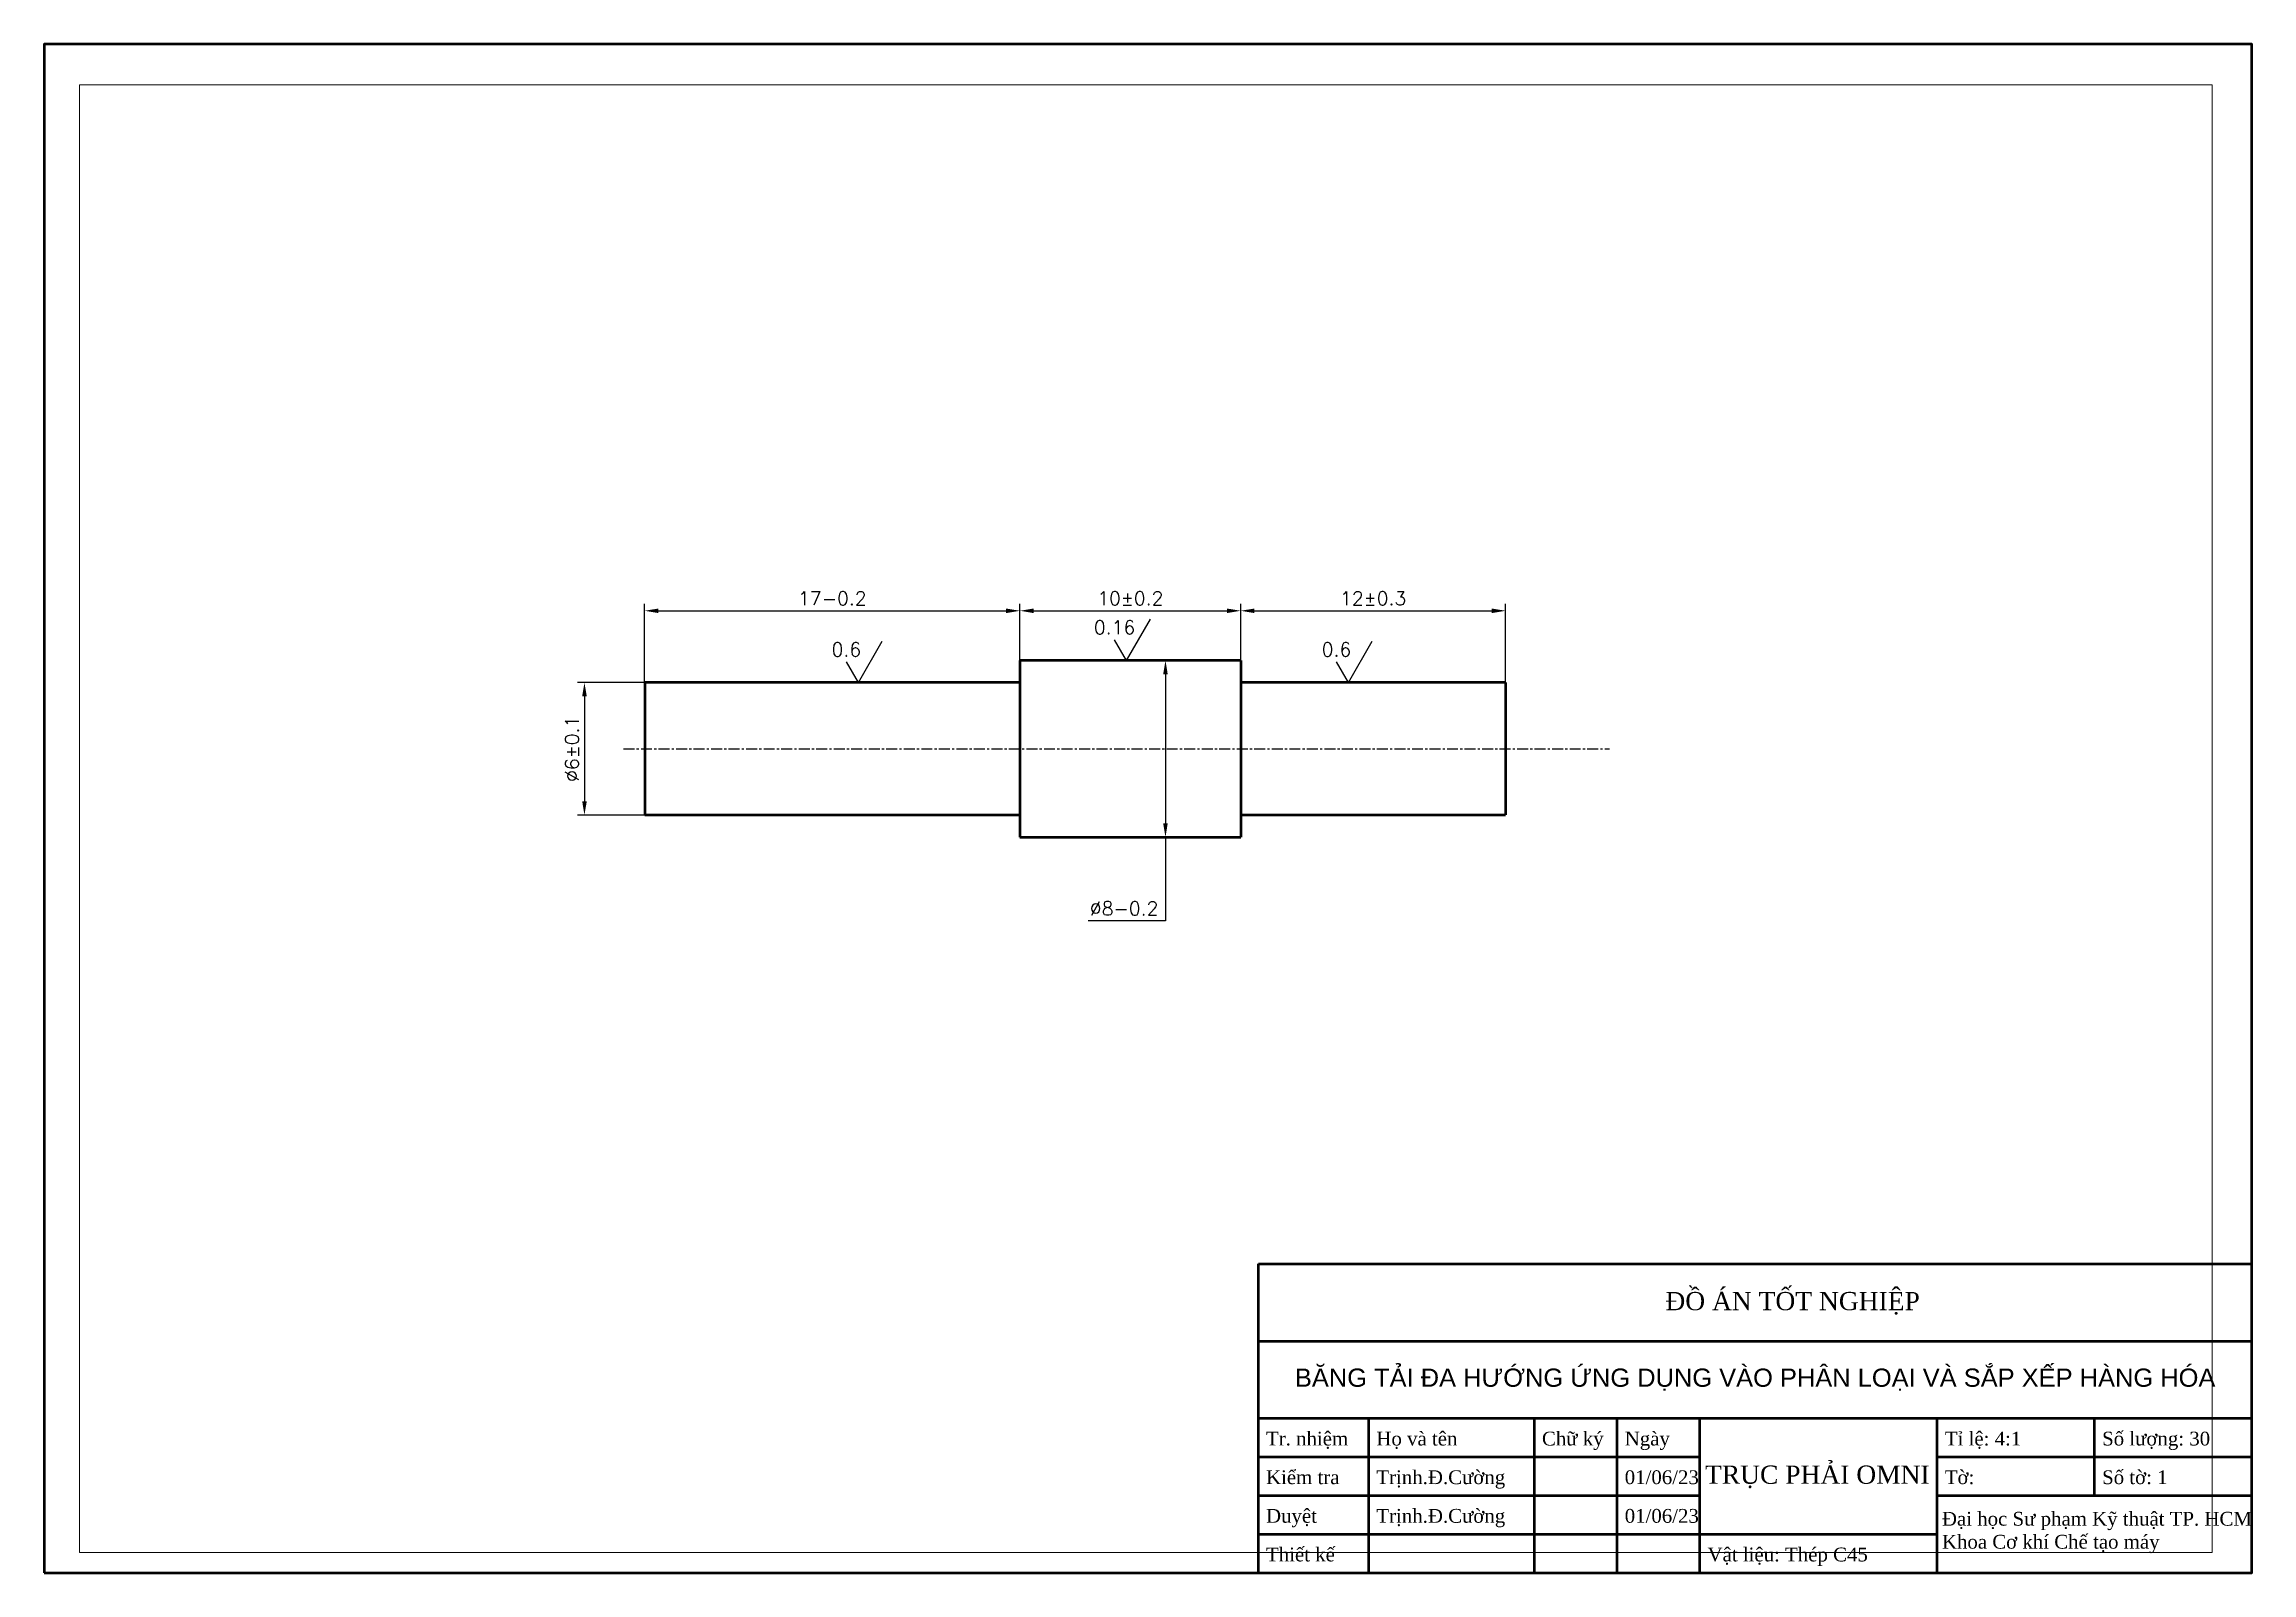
# Paper-space layout 'A3H' of a CAD drawing. Header units: millimetres. Extents: x 7 to 407, y 7 to 284.
# The model-space entities are those that its viewports show. They can reach past a viewport. Long polylines and large blocks are cut down to what shows.
import ezdxf
from ezdxf.enums import TextEntityAlignment as Align

# ---------------------------------------------------------------- set-up
doc = ezdxf.new("R2010")
doc.units = ezdxf.units.MM
doc.header["$LTSCALE"] = 0.5
doc.header["$PDMODE"] = 33
doc.header["$PDSIZE"] = 1
doc.linetypes.add('CENTER', pattern=[50.8, 31.75, -6.35, 6.35, -6.35])
doc.layers.add('BOL', color=7, linetype='Continuous', lineweight=50)
doc.layers.add('BOX', color=5, linetype='Continuous', lineweight=50)
for name, color, linetype in [('CEN', 1, 'CENTER'), ('DIM', 5, 'Continuous'), ('SYM', 30, 'Continuous'), ('TXT', 114, 'Continuous')]:
    doc.layers.add(name, color=color, linetype=linetype)
doc.layers.add('VP', color=6, linetype='Continuous', plot=False)
doc.styles.add('DIM', font='simplex.shx')
doc.styles.add('TXT', font='arial.ttf')
doc.dimstyles.new('ISO', dxfattribs={"dimscale": 0, "dimtxt": 2.5, "dimasz": 2.5, "dimexe": 1.25, "dimexo": 0, "dimgap": 1, "dimtad": 1, "dimtoh": 1, "dimtxsty": 'DIM', "dimcen": 2.5, "dimadec": 0, "dimazin": 0, "dimtfac": 1, "dimtmove": 0, "dimatfit": 3, "dimfxl": 1, "dimtolj": 1, "dimarcsym": 0})

# ---------------------------------------------------------------- blocks, each defined once
blk = doc.blocks.new('*D16')
at = {"layer": 'Defpoints', "color": 0, "transparency": 16777216}
for p in [(271.61, 181.16), (223.61, 168.15), (271.61, 168.15)]:
    blk.add_point(p, dxfattribs=at)
at = {"layer": 'DIM', "color": 0, "lineweight": -2, "transparency": 16777216}
for p, q in [((223.61, 168.15), (223.61, 182.41)), ((226.11, 181.16), (269.11, 181.16)), ((271.61, 168.15), (271.61, 182.41))]:
    blk.add_line(p, q, dxfattribs=at)
at = {"layer": 'DIM', "color": 0, "transparency": 16777216}
for points in [[(226.11, 181.57), (226.11, 180.74), (223.61, 181.16)], [(269.11, 181.57), (269.11, 180.74), (271.61, 181.16)]]:
    blk.add_solid(points, dxfattribs=at)
at = {"layer": 'DIM', "color": 0, "transparency": 16777216, "insert": (247.61, 183.41), "char_height": 2.5, "attachment_point": 5, "style": 'DIM'}
blk.add_mtext('\\A1;12{\\A0;%%P0.3}', dxfattribs=at)
blk = doc.blocks.new('*D17')
at = {"layer": 'Defpoints', "color": 0, "transparency": 16777216}
for p in [(183.61, 181.16), (115.61, 168.15), (183.61, 168.15)]:
    blk.add_point(p, dxfattribs=at)
at = {"layer": 'DIM', "color": 0, "lineweight": -2, "transparency": 16777216}
for p, q in [((115.61, 168.15), (115.61, 182.41)), ((118.11, 181.16), (181.11, 181.16)), ((183.61, 168.15), (183.61, 182.41))]:
    blk.add_line(p, q, dxfattribs=at)
at = {"layer": 'DIM', "color": 0, "transparency": 16777216}
for points in [[(118.11, 181.57), (118.11, 180.74), (115.61, 181.16)], [(181.11, 181.57), (181.11, 180.74), (183.61, 181.16)]]:
    blk.add_solid(points, dxfattribs=at)
at = {"layer": 'DIM', "color": 0, "transparency": 16777216, "insert": (149.61, 183.41), "char_height": 2.5, "attachment_point": 5, "style": 'DIM'}
blk.add_mtext('\\A1;17-0.2', dxfattribs=at)
blk = doc.blocks.new('*D18')
at = {"layer": 'Defpoints', "color": 0, "transparency": 16777216}
for p in [(223.61, 181.16), (183.61, 172.15), (223.61, 172.15)]:
    blk.add_point(p, dxfattribs=at)
at = {"layer": 'DIM', "color": 0, "lineweight": -2, "transparency": 16777216}
for p, q in [((183.61, 172.15), (183.61, 182.41)), ((186.11, 181.16), (221.11, 181.16)), ((223.61, 172.15), (223.61, 182.41))]:
    blk.add_line(p, q, dxfattribs=at)
at = {"layer": 'DIM', "color": 0, "transparency": 16777216}
for points in [[(186.11, 181.57), (186.11, 180.74), (183.61, 181.16)], [(221.11, 181.57), (221.11, 180.74), (223.61, 181.16)]]:
    blk.add_solid(points, dxfattribs=at)
at = {"layer": 'DIM', "color": 0, "transparency": 16777216, "insert": (203.61, 183.41), "char_height": 2.5, "attachment_point": 5, "style": 'DIM'}
blk.add_mtext('\\A1;10{\\A0;%%P0.2}', dxfattribs=at)
blk = doc.blocks.new('*D19')
at = {"layer": 'Defpoints', "color": 0, "transparency": 16777216}
for p in [(115.61, 168.15), (104.7, 144.15), (115.61, 144.15)]:
    blk.add_point(p, dxfattribs=at)
at = {"layer": 'DIM', "color": 0, "lineweight": -2, "transparency": 16777216}
for p, q in [((115.61, 168.15), (103.45, 168.15)), ((104.7, 165.65), (104.7, 146.65)), ((115.61, 144.15), (103.45, 144.15))]:
    blk.add_line(p, q, dxfattribs=at)
at = {"layer": 'DIM', "color": 0, "transparency": 16777216}
for points in [[(104.29, 165.65), (105.12, 165.65), (104.7, 168.15)], [(104.29, 146.65), (105.12, 146.65), (104.7, 144.15)]]:
    blk.add_solid(points, dxfattribs=at)
at = {"layer": 'DIM', "color": 0, "transparency": 16777216, "insert": (102.45, 156.15), "char_height": 2.5, "attachment_point": 5, "rotation": 90, "style": 'DIM'}
blk.add_mtext('\\A1;%%C6±0.1', dxfattribs=at)
blk = doc.blocks.new('*D20')
at = {"layer": 'Defpoints', "color": 0, "transparency": 16777216}
for p in [(183.61, 172.15), (183.61, 140.15), (209.98, 140.15)]:
    blk.add_point(p, dxfattribs=at)
at = {"layer": 'DIM', "color": 0, "lineweight": -2, "transparency": 16777216}
for p, q in [((183.61, 172.15), (211.23, 172.15)), ((209.98, 169.65), (209.98, 142.65)), ((183.61, 140.15), (211.23, 140.15)), ((209.98, 140.15), (209.98, 124.98)), ((209.98, 124.98), (196, 124.98))]:
    blk.add_line(p, q, dxfattribs=at)
at = {"layer": 'DIM', "color": 0, "transparency": 16777216}
for points in [[(209.56, 169.65), (210.39, 169.65), (209.98, 172.15)], [(209.56, 142.65), (210.39, 142.65), (209.98, 140.15)]]:
    blk.add_solid(points, dxfattribs=at)
at = {"layer": 'DIM', "color": 0, "transparency": 16777216, "insert": (202.49, 127.23), "char_height": 2.5, "width": 12.9762, "attachment_point": 5, "style": 'DIM'}
blk.add_mtext('\\A1;%%C8-0.2', dxfattribs=at)
blk = doc.blocks.new('DoNham')
at = {"layer": 'SYM'}
for q in [(4.33, 7.5), (-2.17, 3.75)]:
    blk.add_line((0, 0), q, dxfattribs=at)
at = {"layer": 'SYM', "style": 'DIM'}
blk.add_attdef('DN', text='', height=2.5, dxfattribs=at).set_placement((-2.17, 4.75), align=Align.CENTER)

msp = doc.modelspace()

# ---------------------------------------------------------------- linework, layer by layer
at = {"layer": 'BOL'}
for p, q in [((325.06, 282.42), (315.06, 282.42)), ((315.06, 282.42), (315.06, 274.42)), ((325.06, 282.42), (325.06, 274.42)), ((315.06, 281.42), (298.06, 281.42)), ((298.06, 281.42), (298.06, 275.42)), ((337.06, 281.42), (325.06, 281.42)), ((337.06, 281.42), (337.06, 275.42)), ((298.06, 275.42), (315.06, 275.42)), ((325.06, 275.42), (337.06, 275.42)), ((315.06, 274.42), (325.06, 274.42))]:
    msp.add_line(p, q, dxfattribs=at)
at = {"layer": 'CEN', "ltscale": 0.5}
msp.add_line((297.1, 278.42), (341.76, 278.42), dxfattribs=at)

psp = doc.layouts.new('A3H')

# ---------------------------------------------------------------- linework, layer by layer
at = {"layer": 'BOX'}
for p, q in [((226.827, 6.846), (226.827, 62.846)), ((226.827, 62.846), (406.827, 62.846)), ((226.827, 48.846), (406.827, 48.846)), ((226.827, 34.846), (406.827, 34.846)), ((246.827, 6.846), (246.827, 34.846)), ((276.827, 6.846), (276.827, 34.846)), ((291.827, 6.846), (291.827, 34.846)), ((306.827, 6.846), (306.827, 34.846)), ((349.827, 6.846), (349.827, 34.846)), ((378.327, 20.846), (378.327, 34.846)), ((226.827, 27.846), (306.827, 27.846)), ((349.827, 27.846), (406.827, 27.846)), ((226.827, 20.846), (306.827, 20.846)), ((349.827, 20.846), (406.827, 20.846)), ((226.827, 13.846), (349.827, 13.846))]:
    psp.add_line(p, q, dxfattribs=at)
psp.add_lwpolyline([(6.799, 6.846), (406.827, 6.846), (406.827, 283.826), (6.799, 283.826)], close=True, dxfattribs=at)

# ---------------------------------------------------------------- block references
at = {"layer": 'DIM'}
for p, values in [((202.926, 172.148), {'DN': '0.16'}), ((154.331, 168.148), {'DN': '0.6'}), ((243.131, 168.148), {'DN': '0.6'})]:
    psp.add_blockref('DoNham', p, dxfattribs=at).add_auto_attribs(values)

# ---------------------------------------------------------------- texts
at = {"layer": 'TXT'}
for s, width, heights, insert, char_height, attachment_point, style in [('{\\fTimes New Roman|b0|i0|c0|p18;ĐỒ ÁN TỐT NGHIỆP}', 70.85493, [0], (300.568, 57.738), 3.3, 1, 'DIM'), ('BĂNG TẢI ĐA HƯỚNG ỨNG DỤNG VÀO PHÂN LOẠI VÀ SẮP XẾP HÀNG HÓA', 180, [0], (316.827, 41.846), 3.3, 5, 'TXT'), ('{\\fTimes New Roman|b0|i0|c0|p18;Tr. nhiệm}', 20, [0], (228.2, 32.42), 2.5, 1, 'DIM'), ('{\\fTimes New Roman|b0|i0|c0|p18;Họ và tên}', 20, [0], (248.2, 32.42), 2.5, 1, 'DIM'), ('{\\fTimes New Roman|b0|i0|c0|p18;Chữ ký}', 20, [0], (278.2, 32.42), 2.5, 1, 'DIM'), ('{\\fTimes New Roman|b0|i0|c0|p18;Ngày}', 20, [0], (293.2, 32.42), 2.5, 1, 'DIM'), ('{\\fTimes New Roman|b0|i0|c0|p18;Tỉ lệ: 4:1 }', 20, [0], (351.2, 32.42), 2.5, 1, 'DIM'), ('{\\fTimes New Roman|b0|i0|c0|p18;Số lượng: 30}', 25.63596, [0], (379.7, 32.42), 2.5, 1, 'DIM'), ('{\\fTimes New Roman|b0|i0|c0|p18;Kiểm tra}', 20, [0], (228.2, 25.42), 2.5, 1, 'DIM'), ('{\\fTimes New Roman|b0|i0|c0|p18;Trịnh.Đ.Cường}', 25.48878, [0], (248.2, 25.42), 2.5, 1, 'DIM'), ('{\\fTimes New Roman|b0|i0|c0|p18;01/06/23}', 20, [0], (293.2, 25.42), 2.5, 1, 'DIM'), ('\\pxqc;{\\fTimes New Roman|b0|i0|c0|p18;TRỤC PHẢI OMNI}', 42.53563, [21.081], (328.095, 24.22), 3.3, 5, 'DIM'), ('{\\fTimes New Roman|b0|i0|c0|p18;Tờ: }', 20, [0], (351.2, 25.42), 2.5, 1, 'DIM'), ('{\\fTimes New Roman|b0|i0|c0|p18;Số tờ: 1}', 20, [0], (379.7, 25.42), 2.5, 1, 'DIM'), ('{\\fTimes New Roman|b0|i0|c0|p18;Duyệt}', 20, [0], (228.2, 18.42), 2.5, 1, 'DIM'), ('{\\fTimes New Roman|b0|i0|c0|p18;Trịnh.Đ.Cường}', 25.48878, [0], (248.2, 18.42), 2.5, 1, 'DIM'), ('{\\fTimes New Roman|b0|i0|c0|p18;01/06/23}', 20, [0], (293.2, 18.42), 2.5, 1, 'DIM'), ('{\\fTimes New Roman|b0|i0|c0|p18;Đại học Sư phạm Kỹ thuật TP. HCM\\PKhoa Cơ khí Chế tạo máy}', 55.38588, [0], (350.675, 17.896), 2.5, 1, 'DIM'), ('{\\fTimes New Roman|b0|i0|c0|p18;Thiết kế}', 20, [0], (228.2, 11.42), 2.5, 1, 'DIM'), ('{\\fTimes New Roman|b0|i0|c0|p18;Vật liệu: Thép C45}', 38.57739, [0], (308.2, 11.42), 2.5, 1, 'DIM')]:
    psp.add_mtext_dynamic_manual_height_columns(s, width=width, gutter_width=12.5, heights=heights, dxfattribs=dict(at, insert=insert, char_height=char_height, attachment_point=attachment_point, style=style))

# ---------------------------------------------------------------- dimensions: what is measured, and where the dimension line sits
at = {"layer": 'DIM'}
for base, p1, p2, text, picture, middle in [((183.607, 181.157), (115.607, 168.148), (183.607, 168.148), '<>-0.2', '*D17', (149.607, 183.407)), ((223.607, 181.157), (183.607, 172.148), (223.607, 172.148), '<>{\\A0;%%P0.2}', '*D18', (203.607, 183.407)), ((271.607, 181.157), (223.607, 168.148), (271.607, 168.148), '<>{\\A0;%%P0.3}', '*D16', (247.607, 183.407))]:
    dim = psp.add_linear_dim(base=base, p1=p1, p2=p2, text=text, dimstyle='ISO', override={"dimscale": 1, "dimlfac": -0.25}, dxfattribs=at)
    dim.commit()
    dim.dimension.update_dxf_attribs({"geometry": picture, "text_midpoint": middle})
dim = psp.add_linear_dim(base=(209.976, 140.148), p1=(183.607, 172.148), p2=(183.607, 140.148), angle=90, text='%%C<>-0.2', dimstyle='ISO', override={"dimscale": 1, "dimgap": 1, "dimlfac": -0.25, "dimtol": 0, "dimlim": 0, "dimtm": 0.2}, dxfattribs=at)
dim.commit()
dim.dimension.update_dxf_attribs({"geometry": '*D20', "text_midpoint": (202.488, 124.976), "dimtype": 160})
dim = psp.add_linear_dim(base=(104.704, 144.148), p1=(115.607, 168.148), p2=(115.607, 144.148), angle=90, text='%%C<>.1', dimstyle='ISO', override={"dimscale": 1, "dimgap": 1, "dimlfac": -0.25, "dimtol": 1, "dimlim": 0, "dimtm": 0}, dxfattribs=at)
dim.commit()
dim.dimension.update_dxf_attribs({"geometry": '*D19', "text_midpoint": (102.454, 156.148)})

# ---------------------------------------------------------------- viewports
at = {"layer": 'VP'}
psp.add_viewport(center=(206.407, 143.494), size=(386.462, 265.92334), view_center_point=(320.758, 275.253), view_height=66.48083, dxfattribs=at)

doc.saveas('drawing.dxf')
